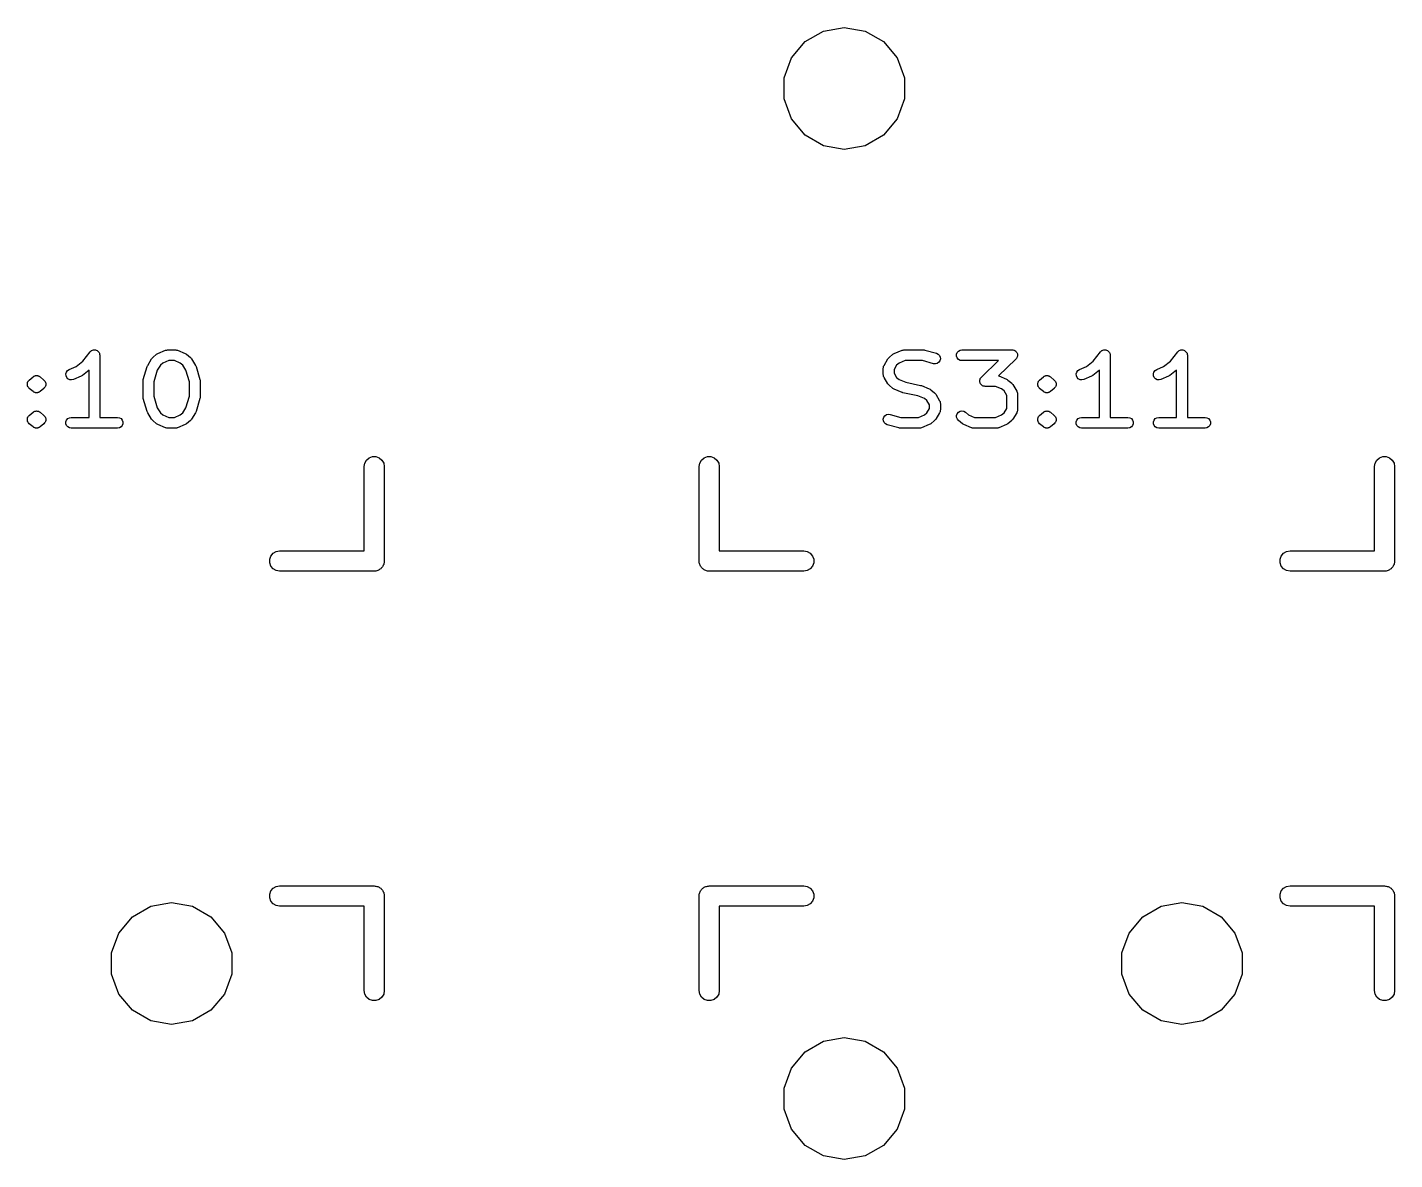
# Model space of a CAD drawing. Extents: x 15 to 276, y -105 to -15.
# Drawn here: x 211.83 to 237.54, y -58.61 to -37.31 of the extents above; entities that cross this region are included whole.
import ezdxf

# ---------------------------------------------------------------- set-up
doc = ezdxf.new("R2010")
doc.units = 0
doc.header["$MEASUREMENT"] = 0
doc.layers.add('BLACK', color=7, linetype='CONTINUOUS')

msp = doc.modelspace()

# ---------------------------------------------------------------- linework, layer by layer
at = {"layer": 'Black'}
for p, q in [((226.452, -37.5811), (226.798, -37.3818)), ((226.798, -37.3818), (227.19, -37.3126)), ((227.19, -37.3126), (227.582, -37.3818)), ((227.582, -37.3818), (227.928, -37.5811)), ((226.196, -37.8863), (226.452, -37.5811)), ((227.928, -37.5811), (228.184, -37.8863)), ((226.06, -38.2608), (226.196, -37.8863)), ((228.184, -37.8863), (228.32, -38.2608)), ((226.06, -38.6592), (226.06, -38.2608)), ((228.32, -38.2608), (228.32, -38.6592)), ((226.196, -39.0337), (226.06, -38.6592)), ((228.32, -38.6592), (228.184, -39.0337)), ((226.452, -39.3389), (226.196, -39.0337)), ((228.184, -39.0337), (227.928, -39.3389)), ((226.798, -39.5382), (226.452, -39.3389)), ((227.928, -39.3389), (227.582, -39.5382)), ((227.19, -39.6074), (226.798, -39.5382)), ((227.582, -39.5382), (227.19, -39.6074)), ((212.871, -43.5895), (213.009, -43.4161)), ((213.009, -43.4161), (213.01, -43.4153)), ((213.01, -43.4153), (213.011, -43.4142)), ((213.011, -43.4142), (213.023, -43.4036)), ((213.023, -43.4036), (213.036, -43.3927)), ((213.036, -43.3927), (213.037, -43.3923)), ((213.037, -43.3923), (213.038, -43.3915)), ((213.038, -43.3915), (213.053, -43.3859)), ((213.053, -43.3859), (213.069, -43.3799)), ((213.069, -43.3799), (213.07, -43.3799)), ((213.07, -43.3799), (213.071, -43.3795)), ((213.071, -43.3795), (213.087, -43.3795)), ((213.087, -43.3795), (213.104, -43.3791)), ((213.104, -43.3791), (213.105, -43.3795)), ((213.105, -43.3795), (213.106, -43.3795)), ((213.106, -43.3795), (213.122, -43.3851)), ((213.122, -43.3851), (213.137, -43.3904)), ((213.137, -43.3904), (213.138, -43.3911)), ((213.138, -43.3911), (213.139, -43.3915)), ((213.139, -43.3915), (213.152, -43.4021)), ((213.152, -43.4021), (213.165, -43.4124)), ((213.165, -43.4124), (213.165, -43.4134)), ((213.165, -43.4134), (213.166, -43.4142)), ((213.166, -43.4142), (213.175, -43.4285)), ((213.175, -43.4285), (213.183, -43.4426)), ((213.183, -43.4426), (213.183, -43.4437)), ((213.183, -43.4437), (213.184, -43.4448)), ((213.184, -43.4448), (213.187, -43.461)), ((214.257, -43.4619), (214.27, -43.4544)), ((214.27, -43.4544), (214.283, -43.4462)), ((214.283, -43.4462), (214.428, -43.3857)), ((214.428, -43.3857), (214.431, -43.3852)), ((214.431, -43.3852), (214.433, -43.3841)), ((214.433, -43.3841), (214.448, -43.3814)), ((214.448, -43.3814), (214.463, -43.378)), ((214.463, -43.378), (214.465, -43.3783)), ((214.465, -43.3783), (214.467, -43.3779)), ((214.467, -43.3779), (214.613, -43.3779)), ((214.613, -43.3779), (214.615, -43.3783)), ((214.615, -43.3783), (214.617, -43.378)), ((214.617, -43.378), (214.632, -43.3814)), ((214.632, -43.3814), (214.647, -43.3841)), ((214.647, -43.3841), (214.649, -43.3852)), ((214.649, -43.3852), (214.652, -43.3857)), ((214.652, -43.3857), (214.797, -43.4462)), ((214.797, -43.4462), (214.81, -43.4544)), ((214.81, -43.4544), (214.823, -43.4619)), ((228.105, -43.4619), (228.118, -43.4544)), ((228.118, -43.4544), (228.131, -43.4462)), ((228.131, -43.4462), (228.276, -43.3857)), ((228.276, -43.3857), (228.278, -43.3852)), ((228.278, -43.3852), (228.28, -43.3841)), ((228.28, -43.3841), (228.295, -43.3814)), ((228.295, -43.3814), (228.31, -43.378)), ((228.31, -43.378), (228.313, -43.3783)), ((228.313, -43.3783), (228.315, -43.3779)), ((228.315, -43.3779), (228.678, -43.3779)), ((228.678, -43.3779), (228.691, -43.3803)), ((228.691, -43.3803), (228.705, -43.3816)), ((228.705, -43.3816), (228.923, -43.4421)), ((228.923, -43.4421), (228.954, -43.4573)), ((229.303, -43.4619), (229.315, -43.4287)), ((229.315, -43.4287), (229.338, -43.4017)), ((229.338, -43.4017), (229.369, -43.3841)), ((229.369, -43.3841), (229.403, -43.3779)), ((229.403, -43.3779), (230.347, -43.3779)), ((230.347, -43.3779), (230.361, -43.3804)), ((230.361, -43.3804), (230.376, -43.3821)), ((230.376, -43.3821), (230.378, -43.3835)), ((230.378, -43.3835), (230.382, -43.3841)), ((230.382, -43.3841), (230.394, -43.3913)), ((230.394, -43.3913), (230.407, -43.3977)), ((230.407, -43.3977), (230.409, -43.4001)), ((230.409, -43.4001), (230.412, -43.4017)), ((230.412, -43.4017), (230.421, -43.4128)), ((230.421, -43.4128), (230.431, -43.4233)), ((230.431, -43.4233), (230.433, -43.4263)), ((230.433, -43.4263), (230.435, -43.4287)), ((230.435, -43.4287), (230.44, -43.4423)), ((230.44, -43.4423), (230.446, -43.4556)), ((231.871, -43.5895), (232.009, -43.4161)), ((232.009, -43.4161), (232.01, -43.4153)), ((232.01, -43.4153), (232.011, -43.4142)), ((232.011, -43.4142), (232.023, -43.4036)), ((232.023, -43.4036), (232.036, -43.3927)), ((232.036, -43.3927), (232.037, -43.3923)), ((232.037, -43.3923), (232.038, -43.3915)), ((232.038, -43.3915), (232.053, -43.3859)), ((232.053, -43.3859), (232.069, -43.3799)), ((232.069, -43.3799), (232.07, -43.3799)), ((232.07, -43.3799), (232.071, -43.3795)), ((232.071, -43.3795), (232.087, -43.3795)), ((232.087, -43.3795), (232.104, -43.3791)), ((232.104, -43.3791), (232.105, -43.3795)), ((232.105, -43.3795), (232.106, -43.3795)), ((232.106, -43.3795), (232.122, -43.3851)), ((232.122, -43.3851), (232.137, -43.3904)), ((232.137, -43.3904), (232.138, -43.3911)), ((232.138, -43.3911), (232.139, -43.3915)), ((232.139, -43.3915), (232.152, -43.4021)), ((232.152, -43.4021), (232.165, -43.4124)), ((232.165, -43.4124), (232.165, -43.4134)), ((232.165, -43.4134), (232.166, -43.4142)), ((232.166, -43.4142), (232.175, -43.4285)), ((232.175, -43.4285), (232.183, -43.4426)), ((232.183, -43.4426), (232.183, -43.4437)), ((232.183, -43.4437), (232.184, -43.4448)), ((232.184, -43.4448), (232.187, -43.461)), ((233.322, -43.5895), (233.461, -43.4161)), ((233.461, -43.4161), (233.462, -43.4153)), ((233.462, -43.4142), (233.475, -43.4036)), ((233.462, -43.4153), (233.462, -43.4142)), ((233.475, -43.4036), (233.487, -43.3927)), ((233.487, -43.3927), (233.488, -43.3923)), ((233.488, -43.3923), (233.489, -43.3915)), ((233.489, -43.3915), (233.505, -43.3859)), ((233.505, -43.3859), (233.52, -43.3799)), ((233.52, -43.3799), (233.521, -43.3799)), ((233.521, -43.3799), (233.522, -43.3795)), ((233.522, -43.3795), (233.539, -43.3795)), ((233.539, -43.3795), (233.555, -43.3791)), ((233.555, -43.3791), (233.556, -43.3795)), ((233.556, -43.3795), (233.558, -43.3795)), ((233.558, -43.3795), (233.573, -43.3851)), ((233.573, -43.3851), (233.589, -43.3904)), ((233.589, -43.3904), (233.59, -43.3911)), ((233.59, -43.3911), (233.591, -43.3915)), ((233.591, -43.3915), (233.603, -43.4021)), ((233.603, -43.4021), (233.616, -43.4124)), ((233.616, -43.4124), (233.617, -43.4134)), ((233.617, -43.4134), (233.618, -43.4142)), ((233.618, -43.4142), (233.626, -43.4285)), ((233.626, -43.4285), (233.635, -43.4426)), ((233.635, -43.4426), (233.635, -43.4437)), ((233.635, -43.4437), (233.635, -43.4448)), ((233.635, -43.4448), (233.638, -43.461)), ((212.614, -43.7486), (212.745, -43.694)), ((212.745, -43.694), (212.871, -43.5895)), ((213.187, -43.461), (213.19, -43.4771)), ((213.19, -43.4771), (213.19, -43.4783)), ((213.19, -43.4783), (213.19, -43.4795)), ((213.19, -43.4795), (213.19, -44.6479)), ((214.007, -43.9341), (214.08, -43.6922)), ((214.08, -43.6922), (214.086, -43.681)), ((214.086, -43.681), (214.09, -43.6692)), ((214.09, -43.6692), (214.163, -43.5482)), ((214.163, -43.5482), (214.174, -43.5354)), ((214.174, -43.5354), (214.185, -43.5224)), ((214.185, -43.5224), (214.257, -43.4619)), ((214.328, -43.6675), (214.271, -43.7628)), ((214.376, -43.6279), (214.328, -43.6675)), ((214.488, -43.5811), (214.376, -43.6279)), ((214.592, -43.5811), (214.488, -43.5811)), ((214.704, -43.6279), (214.592, -43.5811)), ((214.752, -43.6675), (214.704, -43.6279)), ((214.809, -43.7628), (214.752, -43.6675)), ((214.823, -43.4619), (214.895, -43.5224)), ((214.895, -43.5224), (214.906, -43.5354)), ((214.906, -43.5354), (214.917, -43.5482)), ((214.917, -43.5482), (214.99, -43.6692)), ((214.99, -43.6692), (214.994, -43.681)), ((214.994, -43.681), (215, -43.6922)), ((215, -43.6922), (215.073, -43.9341)), ((227.923, -43.7214), (227.925, -43.7118)), ((227.925, -43.7021), (227.928, -43.6946)), ((227.925, -43.7118), (227.925, -43.7021)), ((227.928, -43.6946), (227.929, -43.6867)), ((227.929, -43.6867), (227.934, -43.6782)), ((227.934, -43.6782), (227.937, -43.6692)), ((227.937, -43.6692), (228.01, -43.5482)), ((228.01, -43.5482), (228.021, -43.5354)), ((228.021, -43.5354), (228.032, -43.5224)), ((228.032, -43.5224), (228.105, -43.4619)), ((228.175, -43.6675), (228.126, -43.7496)), ((228.223, -43.6279), (228.175, -43.6675)), ((228.335, -43.5811), (228.223, -43.6279)), ((228.664, -43.5811), (228.335, -43.5811)), ((228.868, -43.6379), (228.664, -43.5811)), ((228.903, -43.6413), (228.868, -43.6379)), ((228.938, -43.6325), (228.903, -43.6413)), ((228.967, -43.6125), (228.938, -43.6325)), ((228.954, -43.4573), (228.979, -43.4825)), ((228.987, -43.5838), (228.967, -43.6125)), ((228.979, -43.4825), (228.994, -43.5146)), ((228.997, -43.5498), (228.987, -43.5838)), ((228.994, -43.5146), (228.997, -43.5498)), ((229.303, -43.4972), (229.303, -43.4619)), ((229.315, -43.5303), (229.303, -43.4972)), ((229.338, -43.5574), (229.315, -43.5303)), ((229.369, -43.575), (229.338, -43.5574)), ((229.403, -43.5811), (229.369, -43.575)), ((230.093, -43.5811), (229.403, -43.5811)), ((229.769, -43.8898), (230.093, -43.5811)), ((230.417, -43.5531), (230.087, -43.8671)), ((230.426, -43.5414), (230.417, -43.5531)), ((230.435, -43.5303), (230.426, -43.5414)), ((230.436, -43.5273), (230.435, -43.5303)), ((230.438, -43.5247), (230.436, -43.5273)), ((230.442, -43.5108), (230.438, -43.5247)), ((230.447, -43.4972), (230.442, -43.5108)), ((230.446, -43.4556), (230.446, -43.4588)), ((230.446, -43.4588), (230.447, -43.4619)), ((230.447, -43.4619), (230.447, -43.4764)), ((230.447, -43.4764), (230.448, -43.4908)), ((230.448, -43.4908), (230.447, -43.4939)), ((230.447, -43.4939), (230.447, -43.4972)), ((231.614, -43.7486), (231.745, -43.694)), ((231.745, -43.694), (231.871, -43.5895)), ((232.187, -43.461), (232.19, -43.4771)), ((232.19, -43.4771), (232.19, -43.4783)), ((232.19, -43.4783), (232.19, -43.4795)), ((232.19, -43.4795), (232.19, -44.6479)), ((233.065, -43.7486), (233.196, -43.694)), ((233.196, -43.694), (233.322, -43.5895)), ((233.638, -43.461), (233.642, -43.4771)), ((233.642, -43.4771), (233.641, -43.4783)), ((233.641, -43.4783), (233.642, -43.4795)), ((233.642, -43.4795), (233.642, -44.6479)), ((211.84, -43.9727), (211.851, -43.9594)), ((211.851, -43.9594), (211.862, -43.9462)), ((211.862, -43.9458), (211.935, -43.8853)), ((211.862, -43.946), (211.862, -43.9458)), ((211.862, -43.9462), (211.862, -43.946)), ((211.935, -43.8853), (211.943, -43.8809)), ((211.943, -43.8809), (211.949, -43.8753)), ((211.949, -43.8753), (211.957, -43.8724)), ((211.957, -43.8724), (211.965, -43.868)), ((211.965, -43.8679), (211.966, -43.8677)), ((211.965, -43.868), (211.965, -43.8679)), ((211.966, -43.8677), (211.974, -43.8663)), ((211.974, -43.8663), (211.982, -43.8633)), ((211.982, -43.8633), (211.991, -43.8633)), ((211.991, -43.8633), (212, -43.8617)), ((212, -43.8617), (212, -43.8618)), ((212, -43.8618), (212, -43.8617)), ((212, -43.8617), (212.009, -43.8633)), ((212.009, -43.8633), (212.018, -43.8633)), ((212.018, -43.8633), (212.026, -43.8663)), ((212.026, -43.8663), (212.034, -43.8677)), ((212.034, -43.8677), (212.035, -43.8679)), ((212.035, -43.8679), (212.035, -43.868)), ((212.035, -43.868), (212.043, -43.8724)), ((212.043, -43.8724), (212.051, -43.8753)), ((212.051, -43.8753), (212.057, -43.8809)), ((212.057, -43.8809), (212.065, -43.8853)), ((212.065, -43.8853), (212.138, -43.9458)), ((212.138, -43.9458), (212.138, -43.946)), ((212.138, -43.946), (212.138, -43.9462)), ((212.138, -43.9462), (212.149, -43.9594)), ((212.149, -43.9594), (212.16, -43.9727)), ((212.552, -43.8293), (212.563, -43.7957)), ((212.554, -43.8646), (212.552, -43.8293)), ((212.568, -43.8971), (212.554, -43.8646)), ((212.563, -43.7957), (212.584, -43.7676)), ((212.591, -43.9231), (212.568, -43.8971)), ((212.584, -43.7676), (212.614, -43.7486)), ((212.623, -43.9393), (212.591, -43.9231)), ((212.658, -43.9439), (212.623, -43.9393)), ((212.692, -43.9362), (212.658, -43.9439)), ((212.837, -43.8757), (212.692, -43.9362)), ((212.85, -43.8675), (212.837, -43.8757)), ((212.863, -43.86), (212.85, -43.8675)), ((212.987, -43.7569), (212.863, -43.86)), ((212.987, -44.6479), (212.987, -43.7569)), ((214.003, -43.9633), (214.006, -43.9488)), ((214.003, -44.2657), (214.003, -43.9633)), ((214.006, -43.9488), (214.007, -43.9341)), ((214.271, -43.7628), (214.206, -43.9782)), ((214.874, -43.9782), (214.809, -43.7628)), ((215.073, -43.9341), (215.074, -43.9488)), ((215.074, -43.9488), (215.077, -43.9633)), ((215.077, -43.9633), (215.077, -44.2657)), ((227.923, -43.8424), (227.923, -43.7214)), ((227.925, -43.852), (227.923, -43.8424)), ((227.925, -43.8617), (227.925, -43.852)), ((227.928, -43.8692), (227.925, -43.8617)), ((227.929, -43.8771), (227.928, -43.8692)), ((227.934, -43.8856), (227.929, -43.8771)), ((227.937, -43.8947), (227.934, -43.8856)), ((228.01, -44.0156), (227.937, -43.8947)), ((228.126, -43.7496), (228.126, -43.8142)), ((228.126, -43.8142), (228.175, -43.8963)), ((228.175, -43.8963), (228.223, -43.9359)), ((228.223, -43.9359), (228.345, -43.9868)), ((229.738, -43.952), (229.739, -43.9489)), ((229.739, -43.9665), (229.738, -43.952)), ((229.739, -43.9457), (229.744, -43.9321)), ((229.739, -43.9489), (229.739, -43.9457)), ((229.739, -43.981), (229.739, -43.9665)), ((229.744, -43.9321), (229.748, -43.9182)), ((229.748, -43.9182), (229.75, -43.9156)), ((229.75, -43.9156), (229.751, -43.9125)), ((229.751, -43.9125), (229.76, -43.9014)), ((229.76, -43.9014), (229.769, -43.8898)), ((230.087, -43.8671), (230.091, -43.8679)), ((230.091, -43.8679), (230.093, -43.869)), ((230.093, -43.869), (230.096, -43.8695)), ((230.096, -43.8695), (230.241, -43.93)), ((230.241, -43.93), (230.254, -43.9382)), ((230.254, -43.9382), (230.267, -43.9458)), ((230.267, -43.9458), (230.339, -44.0062)), ((230.84, -43.9727), (230.851, -43.9594)), ((230.851, -43.9594), (230.862, -43.9462)), ((230.862, -43.9458), (230.935, -43.8853)), ((230.862, -43.946), (230.862, -43.9458)), ((230.862, -43.9462), (230.862, -43.946)), ((230.935, -43.8853), (230.943, -43.8809)), ((230.943, -43.8809), (230.949, -43.8753)), ((230.949, -43.8753), (230.957, -43.8724)), ((230.957, -43.8724), (230.965, -43.868)), ((230.965, -43.8679), (230.966, -43.8677)), ((230.965, -43.868), (230.965, -43.8679)), ((230.966, -43.8677), (230.974, -43.8663)), ((230.974, -43.8663), (230.982, -43.8633)), ((230.982, -43.8633), (230.991, -43.8633)), ((230.991, -43.8633), (231, -43.8617)), ((231, -43.8617), (231, -43.8618)), ((231, -43.8618), (231, -43.8617)), ((231, -43.8617), (231.009, -43.8633)), ((231.009, -43.8633), (231.018, -43.8633)), ((231.018, -43.8633), (231.026, -43.8663)), ((231.026, -43.8663), (231.034, -43.8677)), ((231.034, -43.8677), (231.035, -43.8679)), ((231.035, -43.8679), (231.035, -43.868)), ((231.035, -43.868), (231.043, -43.8724)), ((231.043, -43.8724), (231.051, -43.8753)), ((231.051, -43.8753), (231.057, -43.8809)), ((231.057, -43.8809), (231.065, -43.8853)), ((231.065, -43.8853), (231.138, -43.9458)), ((231.138, -43.9458), (231.138, -43.946)), ((231.138, -43.946), (231.138, -43.9462)), ((231.138, -43.9462), (231.149, -43.9594)), ((231.149, -43.9594), (231.16, -43.9727)), ((231.552, -43.8293), (231.563, -43.7957)), ((231.554, -43.8646), (231.552, -43.8293)), ((231.568, -43.8971), (231.554, -43.8646)), ((231.563, -43.7957), (231.584, -43.7676)), ((231.591, -43.9231), (231.568, -43.8971)), ((231.584, -43.7676), (231.614, -43.7486)), ((231.623, -43.9393), (231.591, -43.9231)), ((231.658, -43.9439), (231.623, -43.9393)), ((231.692, -43.9362), (231.658, -43.9439)), ((231.837, -43.8757), (231.692, -43.9362)), ((231.85, -43.8675), (231.837, -43.8757)), ((231.863, -43.86), (231.85, -43.8675)), ((231.987, -43.7569), (231.863, -43.86)), ((231.987, -44.6479), (231.987, -43.7569)), ((233.004, -43.8293), (233.014, -43.7957)), ((233.005, -43.8646), (233.004, -43.8293)), ((233.019, -43.8971), (233.005, -43.8646)), ((233.014, -43.7957), (233.036, -43.7676)), ((233.043, -43.9231), (233.019, -43.8971)), ((233.036, -43.7676), (233.065, -43.7486)), ((233.074, -43.9393), (233.043, -43.9231)), ((233.109, -43.9439), (233.074, -43.9393)), ((233.144, -43.9362), (233.109, -43.9439)), ((233.289, -43.8757), (233.144, -43.9362)), ((233.302, -43.8675), (233.289, -43.8757)), ((233.315, -43.86), (233.302, -43.8675)), ((233.438, -43.7569), (233.315, -43.86)), ((233.438, -44.6479), (233.438, -43.7569)), ((211.827, -44.0058), (211.833, -43.9896)), ((211.827, -44.0062), (211.827, -44.0058)), ((211.827, -44.0065), (211.827, -44.0062)), ((211.827, -44.0238), (211.827, -44.0065)), ((211.827, -44.0411), (211.827, -44.0238)), ((211.827, -44.0414), (211.827, -44.0411)), ((211.827, -44.0418), (211.827, -44.0414)), ((211.833, -44.0581), (211.827, -44.0418)), ((211.833, -43.9896), (211.839, -43.9733)), ((211.839, -44.0743), (211.833, -44.0581)), ((211.839, -43.973), (211.84, -43.9727)), ((211.839, -43.9733), (211.839, -43.973)), ((211.839, -44.0746), (211.839, -44.0743)), ((211.84, -44.0749), (211.839, -44.0746)), ((211.851, -44.0882), (211.84, -44.0749)), ((211.862, -44.1014), (211.851, -44.0882)), ((211.862, -44.1016), (211.862, -44.1014)), ((211.862, -44.1019), (211.862, -44.1016)), ((211.935, -44.1623), (211.862, -44.1019)), ((211.943, -44.1667), (211.935, -44.1623)), ((211.949, -44.1723), (211.943, -44.1667)), ((211.957, -44.1753), (211.949, -44.1723)), ((211.965, -44.1796), (211.957, -44.1753)), ((211.965, -44.1797), (211.965, -44.1796)), ((211.966, -44.1799), (211.965, -44.1797)), ((211.974, -44.1814), (211.966, -44.1799)), ((211.982, -44.1843), (211.974, -44.1814)), ((211.991, -44.1843), (211.982, -44.1843)), ((212, -44.1859), (211.991, -44.1843)), ((212.009, -44.1843), (212, -44.1859)), ((212, -44.1859), (212, -44.1858)), ((212, -44.1858), (212, -44.1859)), ((212.018, -44.1843), (212.009, -44.1843)), ((212.026, -44.1814), (212.018, -44.1843)), ((212.034, -44.1799), (212.026, -44.1814)), ((212.035, -44.1797), (212.034, -44.1799)), ((212.043, -44.1753), (212.035, -44.1796)), ((212.035, -44.1796), (212.035, -44.1797)), ((212.051, -44.1723), (212.043, -44.1753)), ((212.057, -44.1667), (212.051, -44.1723)), ((212.065, -44.1623), (212.057, -44.1667)), ((212.138, -44.1019), (212.065, -44.1623)), ((212.149, -44.0882), (212.138, -44.1014)), ((212.138, -44.1014), (212.138, -44.1016)), ((212.138, -44.1016), (212.138, -44.1019)), ((212.16, -44.0749), (212.149, -44.0882)), ((212.16, -43.9727), (212.161, -43.973)), ((212.161, -44.0746), (212.16, -44.0749)), ((212.161, -43.973), (212.161, -43.9733)), ((212.161, -43.9733), (212.167, -43.9895)), ((212.167, -44.058), (212.161, -44.0743)), ((212.161, -44.0743), (212.161, -44.0746)), ((212.167, -43.9895), (212.173, -44.0058)), ((212.173, -44.0418), (212.167, -44.058)), ((212.173, -44.0058), (212.173, -44.0062)), ((212.173, -44.0062), (212.173, -44.0065)), ((212.173, -44.0065), (212.173, -44.0238)), ((212.173, -44.0238), (212.173, -44.0411)), ((212.173, -44.0411), (212.173, -44.0414)), ((212.173, -44.0414), (212.173, -44.0418)), ((214.206, -43.9782), (214.206, -44.2508)), ((214.874, -44.2508), (214.874, -43.9782)), ((228.021, -44.0284), (228.01, -44.0156)), ((228.032, -44.0414), (228.021, -44.0284)), ((228.105, -44.1019), (228.032, -44.0414)), ((228.118, -44.1094), (228.105, -44.1019)), ((228.131, -44.1176), (228.118, -44.1094)), ((228.276, -44.1781), (228.131, -44.1176)), ((228.285, -44.1802), (228.276, -44.1781)), ((228.294, -44.1837), (228.285, -44.1802)), ((228.575, -44.2423), (228.294, -44.1837)), ((228.345, -43.9868), (228.626, -44.0453)), ((228.626, -44.0453), (228.635, -44.0489)), ((228.635, -44.0489), (228.644, -44.051)), ((228.644, -44.051), (228.789, -44.1115)), ((228.789, -44.1115), (228.802, -44.1196)), ((228.802, -44.1196), (228.815, -44.1272)), ((228.815, -44.1272), (228.888, -44.1877)), ((228.888, -44.1877), (228.899, -44.2006)), ((228.899, -44.2006), (228.91, -44.2134)), ((228.91, -44.2134), (228.983, -44.3344)), ((229.74, -43.984), (229.739, -43.981)), ((229.74, -43.9872), (229.74, -43.984)), ((229.746, -44.0005), (229.74, -43.9872)), ((229.751, -44.0141), (229.746, -44.0005)), ((229.753, -44.0166), (229.751, -44.0141)), ((229.754, -44.0196), (229.753, -44.0166)), ((229.764, -44.0301), (229.754, -44.0196)), ((229.774, -44.0412), (229.764, -44.0301)), ((229.776, -44.0428), (229.774, -44.0412)), ((229.779, -44.0451), (229.776, -44.0428)), ((229.792, -44.0516), (229.779, -44.0451)), ((229.804, -44.0588), (229.792, -44.0516)), ((229.807, -44.0594), (229.804, -44.0588)), ((229.81, -44.0608), (229.807, -44.0594)), ((229.825, -44.0624), (229.81, -44.0608)), ((229.839, -44.0649), (229.825, -44.0624)), ((230.036, -44.0649), (229.839, -44.0649)), ((230.148, -44.1117), (230.036, -44.0649)), ((230.196, -44.1513), (230.148, -44.1117)), ((230.245, -44.2334), (230.196, -44.1513)), ((230.339, -44.0062), (230.35, -44.0192)), ((230.35, -44.0192), (230.361, -44.032)), ((230.361, -44.032), (230.434, -44.153)), ((230.434, -44.153), (230.437, -44.1621)), ((230.437, -44.1621), (230.442, -44.1705)), ((230.442, -44.1705), (230.444, -44.1784)), ((230.444, -44.1784), (230.447, -44.1859)), ((230.447, -44.1859), (230.447, -44.1956)), ((230.447, -44.1956), (230.448, -44.2052)), ((230.448, -44.2052), (230.448, -44.5076)), ((230.827, -44.0058), (230.833, -43.9896)), ((230.827, -44.0062), (230.827, -44.0058)), ((230.827, -44.0065), (230.827, -44.0062)), ((230.827, -44.0238), (230.827, -44.0065)), ((230.827, -44.0411), (230.827, -44.0238)), ((230.827, -44.0414), (230.827, -44.0411)), ((230.827, -44.0418), (230.827, -44.0414)), ((230.833, -44.0581), (230.827, -44.0418)), ((230.833, -43.9896), (230.839, -43.9733)), ((230.839, -44.0743), (230.833, -44.0581)), ((230.839, -43.973), (230.84, -43.9727)), ((230.839, -43.9733), (230.839, -43.973)), ((230.839, -44.0746), (230.839, -44.0743)), ((230.84, -44.0749), (230.839, -44.0746)), ((230.851, -44.0882), (230.84, -44.0749)), ((230.862, -44.1014), (230.851, -44.0882)), ((230.862, -44.1016), (230.862, -44.1014)), ((230.862, -44.1019), (230.862, -44.1016)), ((230.935, -44.1623), (230.862, -44.1019)), ((230.943, -44.1667), (230.935, -44.1623)), ((230.949, -44.1723), (230.943, -44.1667)), ((230.957, -44.1753), (230.949, -44.1723)), ((230.965, -44.1796), (230.957, -44.1753)), ((230.965, -44.1797), (230.965, -44.1796)), ((230.966, -44.1799), (230.965, -44.1797)), ((230.974, -44.1814), (230.966, -44.1799)), ((230.982, -44.1843), (230.974, -44.1814)), ((230.991, -44.1843), (230.982, -44.1843)), ((231, -44.1859), (230.991, -44.1843)), ((231.009, -44.1843), (231, -44.1859)), ((231, -44.1859), (231, -44.1858)), ((231, -44.1858), (231, -44.1859)), ((231.018, -44.1843), (231.009, -44.1843)), ((231.026, -44.1814), (231.018, -44.1843)), ((231.034, -44.1799), (231.026, -44.1814)), ((231.035, -44.1797), (231.034, -44.1799)), ((231.043, -44.1753), (231.035, -44.1796)), ((231.035, -44.1796), (231.035, -44.1797)), ((231.051, -44.1723), (231.043, -44.1753)), ((231.057, -44.1667), (231.051, -44.1723)), ((231.065, -44.1623), (231.057, -44.1667)), ((231.138, -44.1019), (231.065, -44.1623)), ((231.149, -44.0882), (231.138, -44.1014)), ((231.138, -44.1014), (231.138, -44.1016)), ((231.138, -44.1016), (231.138, -44.1019)), ((231.16, -44.0749), (231.149, -44.0882)), ((231.16, -43.9727), (231.161, -43.973)), ((231.161, -44.0746), (231.16, -44.0749)), ((231.161, -43.973), (231.161, -43.9733)), ((231.161, -43.9733), (231.167, -43.9895)), ((231.167, -44.058), (231.161, -44.0743)), ((231.161, -44.0743), (231.161, -44.0746)), ((231.167, -43.9895), (231.173, -44.0058)), ((231.173, -44.0418), (231.167, -44.058)), ((231.173, -44.0058), (231.173, -44.0062)), ((231.173, -44.0062), (231.173, -44.0065)), ((231.173, -44.0065), (231.173, -44.0238)), ((231.173, -44.0238), (231.173, -44.0411)), ((231.173, -44.0411), (231.173, -44.0414)), ((231.173, -44.0414), (231.173, -44.0418)), ((214.006, -44.2802), (214.003, -44.2657)), ((214.007, -44.2949), (214.006, -44.2802)), ((214.08, -44.5368), (214.007, -44.2949)), ((214.206, -44.2508), (214.271, -44.4662)), ((214.271, -44.4662), (214.328, -44.5615)), ((214.752, -44.5615), (214.809, -44.4662)), ((214.809, -44.4662), (214.874, -44.2508)), ((215.073, -44.2949), (215, -44.5368)), ((215.074, -44.2802), (215.073, -44.2949)), ((215.077, -44.2657), (215.074, -44.2802)), ((228.697, -44.2931), (228.575, -44.2423)), ((228.745, -44.3327), (228.697, -44.2931)), ((228.794, -44.4148), (228.745, -44.3327)), ((228.745, -44.5615), (228.794, -44.4795)), ((228.794, -44.4795), (228.794, -44.4148)), ((228.983, -44.3344), (228.986, -44.3435)), ((228.986, -44.3435), (228.991, -44.3519)), ((228.991, -44.3519), (228.992, -44.3598)), ((228.992, -44.3598), (228.995, -44.3673)), ((228.995, -44.3673), (228.995, -44.3771)), ((228.995, -44.3771), (228.997, -44.3867)), ((228.997, -44.3867), (228.997, -44.5076)), ((230.196, -44.5615), (230.245, -44.4795)), ((230.245, -44.4795), (230.245, -44.2334)), ((211.827, -44.6711), (211.833, -44.6548)), ((211.827, -44.6714), (211.827, -44.6711)), ((211.827, -44.6717), (211.827, -44.6714)), ((211.827, -44.6891), (211.827, -44.6717)), ((211.827, -44.7064), (211.827, -44.6891)), ((211.827, -44.7067), (211.827, -44.7064)), ((211.827, -44.707), (211.827, -44.7067)), ((211.833, -44.7234), (211.827, -44.707)), ((211.833, -44.6548), (211.839, -44.6385)), ((211.839, -44.7395), (211.833, -44.7234)), ((211.839, -44.6383), (211.84, -44.6379)), ((211.839, -44.6385), (211.839, -44.6383)), ((211.839, -44.7398), (211.839, -44.7395)), ((211.84, -44.7401), (211.839, -44.7398)), ((211.84, -44.6379), (211.851, -44.6247)), ((211.851, -44.7534), (211.84, -44.7401)), ((211.851, -44.6247), (211.862, -44.6114)), ((211.862, -44.611), (211.935, -44.5505)), ((211.862, -44.6113), (211.862, -44.611)), ((211.862, -44.6114), (211.862, -44.6113)), ((211.935, -44.5505), (211.943, -44.5462)), ((211.943, -44.5462), (211.949, -44.5406)), ((211.949, -44.5406), (211.957, -44.5376)), ((211.957, -44.5376), (211.965, -44.5332)), ((211.965, -44.5332), (211.966, -44.533)), ((211.965, -44.5332), (211.965, -44.5332)), ((211.966, -44.533), (211.974, -44.5315)), ((211.974, -44.5315), (211.982, -44.5285)), ((211.982, -44.5285), (211.991, -44.5285)), ((211.991, -44.5285), (212, -44.527)), ((212, -44.527), (212, -44.527)), ((212, -44.527), (212, -44.527)), ((212, -44.527), (212.009, -44.5285)), ((212.009, -44.5285), (212.018, -44.5285)), ((212.018, -44.5285), (212.026, -44.5315)), ((212.026, -44.5315), (212.034, -44.533)), ((212.034, -44.533), (212.035, -44.5332)), ((212.035, -44.5332), (212.035, -44.5332)), ((212.035, -44.5332), (212.043, -44.5376)), ((212.043, -44.5376), (212.051, -44.5406)), ((212.051, -44.5406), (212.057, -44.5462)), ((212.057, -44.5462), (212.065, -44.5505)), ((212.065, -44.5505), (212.138, -44.611)), ((212.138, -44.611), (212.138, -44.6113)), ((212.138, -44.6113), (212.138, -44.6114)), ((212.138, -44.6114), (212.149, -44.6247)), ((212.149, -44.6247), (212.16, -44.6379)), ((212.16, -44.7401), (212.149, -44.7534)), ((212.16, -44.6379), (212.161, -44.6383)), ((212.161, -44.7398), (212.16, -44.7401)), ((212.161, -44.6383), (212.161, -44.6385)), ((212.161, -44.6385), (212.167, -44.6548)), ((212.167, -44.7233), (212.161, -44.7395)), ((212.161, -44.7395), (212.161, -44.7398)), ((212.167, -44.6548), (212.173, -44.6711)), ((212.173, -44.707), (212.167, -44.7233)), ((212.173, -44.6711), (212.173, -44.6714)), ((212.173, -44.6714), (212.173, -44.6717)), ((212.173, -44.6717), (212.173, -44.689)), ((212.173, -44.689), (212.173, -44.7064)), ((212.173, -44.7064), (212.173, -44.7067)), ((212.173, -44.7067), (212.173, -44.707)), ((212.553, -44.7319), (212.565, -44.6987)), ((212.553, -44.7672), (212.553, -44.7319)), ((212.565, -44.6987), (212.588, -44.6717)), ((212.588, -44.6717), (212.618, -44.6541)), ((212.618, -44.6541), (212.653, -44.6479)), ((212.653, -44.6479), (212.987, -44.6479)), ((213.19, -44.6479), (213.524, -44.6479)), ((213.524, -44.6479), (213.559, -44.6541)), ((213.559, -44.6541), (213.589, -44.6717)), ((213.589, -44.6717), (213.612, -44.6987)), ((213.612, -44.6987), (213.624, -44.7319)), ((213.624, -44.7319), (213.624, -44.7672)), ((214.086, -44.5481), (214.08, -44.5368)), ((214.09, -44.5599), (214.086, -44.5481)), ((214.163, -44.6808), (214.09, -44.5599)), ((214.174, -44.6936), (214.163, -44.6808)), ((214.185, -44.7066), (214.174, -44.6936)), ((214.257, -44.7671), (214.185, -44.7066)), ((214.328, -44.5615), (214.376, -44.6012)), ((214.376, -44.6012), (214.488, -44.6479)), ((214.488, -44.6479), (214.592, -44.6479)), ((214.592, -44.6479), (214.704, -44.6012)), ((214.704, -44.6012), (214.752, -44.5615)), ((214.895, -44.7066), (214.823, -44.7671)), ((214.906, -44.6936), (214.895, -44.7066)), ((214.917, -44.6808), (214.906, -44.6936)), ((214.99, -44.5599), (214.917, -44.6808)), ((214.994, -44.5481), (214.99, -44.5599)), ((215, -44.5368), (214.994, -44.5481)), ((227.923, -44.6793), (227.933, -44.6453)), ((227.926, -44.7144), (227.923, -44.6793)), ((227.941, -44.7466), (227.926, -44.7144)), ((227.933, -44.6453), (227.953, -44.6166)), ((227.953, -44.6166), (227.982, -44.5966)), ((227.982, -44.5966), (228.017, -44.5878)), ((228.017, -44.5878), (228.052, -44.5912)), ((228.052, -44.5912), (228.256, -44.6479)), ((228.256, -44.6479), (228.585, -44.6479)), ((228.585, -44.6479), (228.697, -44.6012)), ((228.697, -44.6012), (228.745, -44.5615)), ((228.888, -44.7066), (228.815, -44.7671)), ((228.899, -44.6937), (228.888, -44.7066)), ((228.91, -44.6808), (228.899, -44.6937)), ((228.983, -44.5599), (228.91, -44.6808)), ((228.986, -44.5508), (228.983, -44.5599)), ((228.991, -44.5424), (228.986, -44.5508)), ((228.992, -44.5344), (228.991, -44.5424)), ((228.995, -44.5269), (228.992, -44.5344)), ((228.997, -44.5076), (228.995, -44.5172)), ((228.995, -44.5172), (228.995, -44.5269)), ((229.303, -44.6113), (229.315, -44.5781)), ((229.303, -44.6466), (229.303, -44.6113)), ((229.316, -44.6797), (229.303, -44.6466)), ((229.315, -44.5781), (229.338, -44.551)), ((229.338, -44.7066), (229.316, -44.6797)), ((229.338, -44.551), (229.368, -44.5332)), ((229.411, -44.7671), (229.338, -44.7066)), ((229.368, -44.5332), (229.403, -44.527)), ((229.403, -44.527), (229.438, -44.533)), ((229.438, -44.533), (229.468, -44.5505)), ((229.468, -44.5505), (229.529, -44.6012)), ((229.529, -44.6012), (229.641, -44.6479)), ((229.641, -44.6479), (230.036, -44.6479)), ((230.036, -44.6479), (230.148, -44.6012)), ((230.148, -44.6012), (230.196, -44.5615)), ((230.339, -44.7066), (230.267, -44.7671)), ((230.35, -44.6937), (230.339, -44.7066)), ((230.361, -44.6808), (230.35, -44.6937)), ((230.434, -44.5599), (230.361, -44.6808)), ((230.437, -44.5508), (230.434, -44.5599)), ((230.442, -44.5424), (230.437, -44.5508)), ((230.444, -44.5344), (230.442, -44.5424)), ((230.447, -44.5269), (230.444, -44.5344)), ((230.448, -44.5076), (230.447, -44.5172)), ((230.447, -44.5172), (230.447, -44.5269)), ((230.827, -44.6711), (230.833, -44.6548)), ((230.827, -44.6714), (230.827, -44.6711)), ((230.827, -44.6717), (230.827, -44.6714)), ((230.827, -44.6891), (230.827, -44.6717)), ((230.827, -44.7064), (230.827, -44.6891)), ((230.827, -44.7067), (230.827, -44.7064)), ((230.827, -44.707), (230.827, -44.7067)), ((230.833, -44.7234), (230.827, -44.707)), ((230.833, -44.6548), (230.839, -44.6385)), ((230.839, -44.7395), (230.833, -44.7234)), ((230.839, -44.6383), (230.84, -44.6379)), ((230.839, -44.6385), (230.839, -44.6383)), ((230.839, -44.7398), (230.839, -44.7395)), ((230.84, -44.7401), (230.839, -44.7398)), ((230.84, -44.6379), (230.851, -44.6247)), ((230.851, -44.7534), (230.84, -44.7401)), ((230.851, -44.6247), (230.862, -44.6114)), ((230.862, -44.611), (230.935, -44.5505)), ((230.862, -44.6113), (230.862, -44.611)), ((230.862, -44.6114), (230.862, -44.6113)), ((230.935, -44.5505), (230.943, -44.5462)), ((230.943, -44.5462), (230.949, -44.5406)), ((230.949, -44.5406), (230.957, -44.5376)), ((230.957, -44.5376), (230.965, -44.5332)), ((230.965, -44.5332), (230.966, -44.533)), ((230.965, -44.5332), (230.965, -44.5332)), ((230.966, -44.533), (230.974, -44.5315)), ((230.974, -44.5315), (230.982, -44.5285)), ((230.982, -44.5285), (230.991, -44.5285)), ((230.991, -44.5285), (231, -44.527)), ((231, -44.527), (231, -44.527)), ((231, -44.527), (231, -44.527)), ((231, -44.527), (231.009, -44.5285)), ((231.009, -44.5285), (231.018, -44.5285)), ((231.018, -44.5285), (231.026, -44.5315)), ((231.026, -44.5315), (231.034, -44.533)), ((231.034, -44.533), (231.035, -44.5332)), ((231.035, -44.5332), (231.035, -44.5332)), ((231.035, -44.5332), (231.043, -44.5376)), ((231.043, -44.5376), (231.051, -44.5406)), ((231.051, -44.5406), (231.057, -44.5462)), ((231.057, -44.5462), (231.065, -44.5505)), ((231.065, -44.5505), (231.138, -44.611)), ((231.138, -44.611), (231.138, -44.6113)), ((231.138, -44.6113), (231.138, -44.6114)), ((231.138, -44.6114), (231.149, -44.6247)), ((231.149, -44.6247), (231.16, -44.6379)), ((231.16, -44.7401), (231.149, -44.7534)), ((231.16, -44.6379), (231.161, -44.6383)), ((231.161, -44.7398), (231.16, -44.7401)), ((231.161, -44.6383), (231.161, -44.6385)), ((231.161, -44.6385), (231.167, -44.6548)), ((231.167, -44.7233), (231.161, -44.7395)), ((231.161, -44.7395), (231.161, -44.7398)), ((231.167, -44.6548), (231.173, -44.6711)), ((231.173, -44.707), (231.167, -44.7233)), ((231.173, -44.6711), (231.173, -44.6714)), ((231.173, -44.6714), (231.173, -44.6717)), ((231.173, -44.6717), (231.173, -44.689)), ((231.173, -44.689), (231.173, -44.7064)), ((231.173, -44.7064), (231.173, -44.7067)), ((231.173, -44.7067), (231.173, -44.707)), ((231.553, -44.7319), (231.565, -44.6987)), ((231.553, -44.7672), (231.553, -44.7319)), ((231.565, -44.6987), (231.588, -44.6717)), ((231.588, -44.6717), (231.618, -44.6541)), ((231.618, -44.6541), (231.653, -44.6479)), ((231.653, -44.6479), (231.987, -44.6479)), ((232.19, -44.6479), (232.524, -44.6479)), ((232.524, -44.6479), (232.559, -44.6541)), ((232.559, -44.6541), (232.589, -44.6717)), ((232.589, -44.6717), (232.612, -44.6987)), ((232.612, -44.6987), (232.624, -44.7319)), ((232.624, -44.7319), (232.624, -44.7672)), ((233.005, -44.7319), (233.017, -44.6987)), ((233.005, -44.7672), (233.005, -44.7319)), ((233.017, -44.6987), (233.039, -44.6717)), ((233.039, -44.6717), (233.07, -44.6541)), ((233.07, -44.6541), (233.105, -44.6479)), ((233.105, -44.6479), (233.438, -44.6479)), ((233.642, -44.6479), (233.975, -44.6479)), ((233.975, -44.6479), (234.01, -44.6541)), ((234.01, -44.6541), (234.041, -44.6717)), ((234.041, -44.6717), (234.063, -44.6987)), ((234.063, -44.6987), (234.075, -44.7319)), ((234.075, -44.7319), (234.075, -44.7672)), ((211.862, -44.7667), (211.851, -44.7534)), ((211.862, -44.7668), (211.862, -44.7667)), ((211.862, -44.7671), (211.862, -44.7668)), ((211.935, -44.8276), (211.862, -44.7671)), ((211.943, -44.8319), (211.935, -44.8276)), ((211.949, -44.8375), (211.943, -44.8319)), ((211.957, -44.8405), (211.949, -44.8375)), ((211.965, -44.8449), (211.957, -44.8405)), ((211.966, -44.8451), (211.965, -44.8449)), ((211.965, -44.8449), (211.965, -44.8449)), ((211.974, -44.8466), (211.966, -44.8451)), ((211.982, -44.8496), (211.974, -44.8466)), ((211.991, -44.8496), (211.982, -44.8496)), ((212, -44.8511), (211.991, -44.8496)), ((212.009, -44.8496), (212, -44.8511)), ((212, -44.8511), (212, -44.8511)), ((212, -44.8511), (212, -44.8511)), ((212.018, -44.8496), (212.009, -44.8496)), ((212.026, -44.8466), (212.018, -44.8496)), ((212.034, -44.8451), (212.026, -44.8466)), ((212.035, -44.8449), (212.034, -44.8451)), ((212.043, -44.8405), (212.035, -44.8449)), ((212.035, -44.8449), (212.035, -44.8449)), ((212.051, -44.8375), (212.043, -44.8405)), ((212.057, -44.8319), (212.051, -44.8375)), ((212.065, -44.8276), (212.057, -44.8319)), ((212.138, -44.7671), (212.065, -44.8276)), ((212.149, -44.7534), (212.138, -44.7667)), ((212.138, -44.7667), (212.138, -44.7668)), ((212.138, -44.7668), (212.138, -44.7671)), ((212.565, -44.8003), (212.553, -44.7672)), ((212.588, -44.8274), (212.565, -44.8003)), ((212.618, -44.845), (212.588, -44.8274)), ((212.653, -44.8511), (212.618, -44.845)), ((213.524, -44.8511), (212.653, -44.8511)), ((213.559, -44.845), (213.524, -44.8511)), ((213.589, -44.8274), (213.559, -44.845)), ((213.612, -44.8003), (213.589, -44.8274)), ((213.624, -44.7672), (213.612, -44.8003)), ((214.27, -44.7746), (214.257, -44.7671)), ((214.283, -44.7828), (214.27, -44.7746)), ((214.428, -44.8433), (214.283, -44.7828)), ((214.431, -44.8438), (214.428, -44.8433)), ((214.433, -44.845), (214.431, -44.8438)), ((214.448, -44.8477), (214.433, -44.845)), ((214.463, -44.851), (214.448, -44.8477)), ((214.465, -44.8507), (214.463, -44.851)), ((214.467, -44.8511), (214.465, -44.8507)), ((214.613, -44.8511), (214.467, -44.8511)), ((214.615, -44.8507), (214.613, -44.8511)), ((214.617, -44.851), (214.615, -44.8507)), ((214.632, -44.8477), (214.617, -44.851)), ((214.647, -44.845), (214.632, -44.8477)), ((214.649, -44.8438), (214.647, -44.845)), ((214.652, -44.8433), (214.649, -44.8438)), ((214.797, -44.7828), (214.652, -44.8433)), ((214.81, -44.7746), (214.797, -44.7828)), ((214.823, -44.7671), (214.81, -44.7746)), ((227.966, -44.7717), (227.941, -44.7466)), ((227.997, -44.7869), (227.966, -44.7717)), ((228.215, -44.8474), (227.997, -44.7869)), ((228.229, -44.8487), (228.215, -44.8474)), ((228.242, -44.8511), (228.229, -44.8487)), ((228.605, -44.8511), (228.242, -44.8511)), ((228.607, -44.8507), (228.605, -44.8511)), ((228.61, -44.851), (228.607, -44.8507)), ((228.625, -44.8477), (228.61, -44.851)), ((228.64, -44.845), (228.625, -44.8477)), ((228.642, -44.8438), (228.64, -44.845)), ((228.644, -44.8433), (228.642, -44.8438)), ((228.789, -44.7828), (228.644, -44.8433)), ((228.802, -44.7746), (228.789, -44.7828)), ((228.815, -44.7671), (228.802, -44.7746)), ((229.424, -44.7746), (229.411, -44.7671)), ((229.437, -44.7828), (229.424, -44.7746)), ((229.582, -44.8433), (229.437, -44.7828)), ((229.584, -44.8438), (229.582, -44.8433)), ((229.586, -44.845), (229.584, -44.8438)), ((229.602, -44.8477), (229.586, -44.845)), ((229.616, -44.851), (229.602, -44.8477)), ((229.619, -44.8507), (229.616, -44.851)), ((229.621, -44.8511), (229.619, -44.8507)), ((230.057, -44.8511), (229.621, -44.8511)), ((230.059, -44.8507), (230.057, -44.8511)), ((230.061, -44.851), (230.059, -44.8507)), ((230.076, -44.8477), (230.061, -44.851)), ((230.091, -44.845), (230.076, -44.8477)), ((230.093, -44.8438), (230.091, -44.845)), ((230.096, -44.8433), (230.093, -44.8438)), ((230.241, -44.7828), (230.096, -44.8433)), ((230.254, -44.7746), (230.241, -44.7828)), ((230.267, -44.7671), (230.254, -44.7746)), ((230.862, -44.7667), (230.851, -44.7534)), ((230.862, -44.7668), (230.862, -44.7667)), ((230.862, -44.7671), (230.862, -44.7668)), ((230.935, -44.8276), (230.862, -44.7671)), ((230.943, -44.8319), (230.935, -44.8276)), ((230.949, -44.8375), (230.943, -44.8319)), ((230.957, -44.8405), (230.949, -44.8375)), ((230.965, -44.8449), (230.957, -44.8405)), ((230.966, -44.8451), (230.965, -44.8449)), ((230.965, -44.8449), (230.965, -44.8449)), ((230.974, -44.8466), (230.966, -44.8451)), ((230.982, -44.8496), (230.974, -44.8466)), ((230.991, -44.8496), (230.982, -44.8496)), ((231, -44.8511), (230.991, -44.8496)), ((231.009, -44.8496), (231, -44.8511)), ((231, -44.8511), (231, -44.8511)), ((231, -44.8511), (231, -44.8511)), ((231.018, -44.8496), (231.009, -44.8496)), ((231.026, -44.8466), (231.018, -44.8496)), ((231.034, -44.8451), (231.026, -44.8466)), ((231.035, -44.8449), (231.034, -44.8451)), ((231.043, -44.8405), (231.035, -44.8449)), ((231.035, -44.8449), (231.035, -44.8449)), ((231.051, -44.8375), (231.043, -44.8405)), ((231.057, -44.8319), (231.051, -44.8375)), ((231.065, -44.8276), (231.057, -44.8319)), ((231.138, -44.7671), (231.065, -44.8276)), ((231.149, -44.7534), (231.138, -44.7667)), ((231.138, -44.7667), (231.138, -44.7668)), ((231.138, -44.7668), (231.138, -44.7671)), ((231.565, -44.8003), (231.553, -44.7672)), ((231.588, -44.8274), (231.565, -44.8003)), ((231.618, -44.845), (231.588, -44.8274)), ((231.653, -44.8511), (231.618, -44.845)), ((232.524, -44.8511), (231.653, -44.8511)), ((232.559, -44.845), (232.524, -44.8511)), ((232.589, -44.8274), (232.559, -44.845)), ((232.612, -44.8003), (232.589, -44.8274)), ((232.624, -44.7672), (232.612, -44.8003)), ((233.017, -44.8003), (233.005, -44.7672)), ((233.039, -44.8274), (233.017, -44.8003)), ((233.07, -44.845), (233.039, -44.8274)), ((233.105, -44.8511), (233.07, -44.845)), ((233.975, -44.8511), (233.105, -44.8511)), ((234.01, -44.845), (233.975, -44.8511)), ((234.041, -44.8274), (234.01, -44.845)), ((234.063, -44.8003), (234.041, -44.8274)), ((234.075, -44.7672), (234.063, -44.8003)), ((218.159, -45.572), (218.171, -45.5068)), ((218.171, -45.5068), (218.204, -45.4495)), ((218.204, -45.4495), (218.255, -45.407)), ((218.255, -45.407), (218.317, -45.3844)), ((218.317, -45.3844), (218.383, -45.3844)), ((218.383, -45.3844), (218.445, -45.407)), ((218.445, -45.407), (218.496, -45.4495)), ((218.496, -45.4495), (218.529, -45.5068)), ((218.529, -45.5068), (218.54, -45.572)), ((224.459, -45.572), (224.471, -45.5068)), ((224.471, -45.5068), (224.504, -45.4495)), ((224.504, -45.4495), (224.555, -45.407)), ((224.555, -45.407), (224.617, -45.3844)), ((224.617, -45.3844), (224.683, -45.3844)), ((224.683, -45.3844), (224.745, -45.407)), ((224.745, -45.407), (224.796, -45.4495)), ((224.796, -45.4495), (224.829, -45.5068)), ((224.829, -45.5068), (224.84, -45.572)), ((237.159, -45.572), (237.171, -45.5068)), ((237.171, -45.5068), (237.204, -45.4495)), ((237.204, -45.4495), (237.255, -45.407)), ((237.255, -45.407), (237.317, -45.3844)), ((237.317, -45.3844), (237.383, -45.3844)), ((237.383, -45.3844), (237.445, -45.407)), ((237.445, -45.407), (237.496, -45.4495)), ((237.496, -45.4495), (237.529, -45.5068)), ((237.529, -45.5068), (237.54, -45.572)), ((218.159, -47.1595), (218.159, -45.572)), ((218.54, -45.572), (218.54, -47.35)), ((224.459, -47.35), (224.459, -45.572)), ((224.84, -45.572), (224.84, -47.1595)), ((237.159, -47.1595), (237.159, -45.572)), ((237.54, -45.572), (237.54, -47.35)), ((216.384, -47.3169), (216.407, -47.2548)), ((216.407, -47.2548), (216.45, -47.2041)), ((216.45, -47.2041), (216.507, -47.171)), ((216.507, -47.171), (216.572, -47.1595)), ((216.572, -47.1595), (218.159, -47.1595)), ((224.84, -47.1595), (226.428, -47.1595)), ((226.428, -47.1595), (226.493, -47.171)), ((226.493, -47.171), (226.55, -47.2041)), ((226.55, -47.2041), (226.593, -47.2548)), ((226.593, -47.2548), (226.616, -47.3169)), ((235.384, -47.3169), (235.407, -47.2548)), ((235.407, -47.2548), (235.45, -47.2041)), ((235.45, -47.2041), (235.507, -47.171)), ((235.507, -47.171), (235.572, -47.1595)), ((235.572, -47.1595), (237.159, -47.1595)), ((216.384, -47.3831), (216.384, -47.3169)), ((216.407, -47.4452), (216.384, -47.3831)), ((216.45, -47.4959), (216.407, -47.4452)), ((216.507, -47.529), (216.45, -47.4959)), ((216.572, -47.5405), (216.507, -47.529)), ((218.35, -47.5405), (216.572, -47.5405)), ((218.366, -47.5376), (218.35, -47.5405)), ((218.383, -47.5376), (218.366, -47.5376)), ((218.399, -47.5319), (218.383, -47.5376)), ((218.415, -47.529), (218.399, -47.5319)), ((218.43, -47.5207), (218.415, -47.529)), ((218.445, -47.515), (218.43, -47.5207)), ((218.458, -47.5043), (218.445, -47.515)), ((218.472, -47.4959), (218.458, -47.5043)), ((218.483, -47.4832), (218.472, -47.4959)), ((218.496, -47.4725), (218.483, -47.4832)), ((218.504, -47.458), (218.496, -47.4725)), ((218.515, -47.4452), (218.504, -47.458)), ((218.521, -47.4296), (218.515, -47.4452)), ((218.529, -47.4152), (218.521, -47.4296)), ((218.532, -47.3987), (218.529, -47.4152)), ((218.538, -47.3831), (218.532, -47.3987)), ((218.54, -47.35), (218.538, -47.3664)), ((218.538, -47.3664), (218.538, -47.3831)), ((224.462, -47.3664), (224.459, -47.35)), ((224.462, -47.3831), (224.462, -47.3664)), ((224.468, -47.3987), (224.462, -47.3831)), ((224.471, -47.4152), (224.468, -47.3987)), ((224.479, -47.4296), (224.471, -47.4152)), ((224.485, -47.4452), (224.479, -47.4296)), ((224.496, -47.458), (224.485, -47.4452)), ((224.504, -47.4725), (224.496, -47.458)), ((224.517, -47.4832), (224.504, -47.4725)), ((224.528, -47.4959), (224.517, -47.4832)), ((224.542, -47.5043), (224.528, -47.4959)), ((224.555, -47.515), (224.542, -47.5043)), ((224.57, -47.5207), (224.555, -47.515)), ((224.585, -47.529), (224.57, -47.5207)), ((224.601, -47.5319), (224.585, -47.529)), ((224.617, -47.5376), (224.601, -47.5319)), ((224.634, -47.5376), (224.617, -47.5376)), ((224.65, -47.5405), (224.634, -47.5376)), ((226.428, -47.5405), (224.65, -47.5405)), ((226.493, -47.529), (226.428, -47.5405)), ((226.55, -47.4959), (226.493, -47.529)), ((226.593, -47.4452), (226.55, -47.4959)), ((226.616, -47.3831), (226.593, -47.4452)), ((226.616, -47.3169), (226.616, -47.3831)), ((235.384, -47.3831), (235.384, -47.3169)), ((235.407, -47.4452), (235.384, -47.3831)), ((235.45, -47.4959), (235.407, -47.4452)), ((235.507, -47.529), (235.45, -47.4959)), ((235.572, -47.5405), (235.507, -47.529)), ((237.35, -47.5405), (235.572, -47.5405)), ((237.366, -47.5376), (237.35, -47.5405)), ((237.383, -47.5376), (237.366, -47.5376)), ((237.399, -47.5319), (237.383, -47.5376)), ((237.415, -47.529), (237.399, -47.5319)), ((237.43, -47.5207), (237.415, -47.529)), ((237.445, -47.515), (237.43, -47.5207)), ((237.458, -47.5043), (237.445, -47.515)), ((237.472, -47.4959), (237.458, -47.5043)), ((237.483, -47.4832), (237.472, -47.4959)), ((237.496, -47.4725), (237.483, -47.4832)), ((237.504, -47.458), (237.496, -47.4725)), ((237.515, -47.4452), (237.504, -47.458)), ((237.521, -47.4296), (237.515, -47.4452)), ((237.529, -47.4152), (237.521, -47.4296)), ((237.532, -47.3987), (237.529, -47.4152)), ((237.538, -47.3831), (237.532, -47.3987)), ((237.54, -47.35), (237.538, -47.3664)), ((237.538, -47.3664), (237.538, -47.3831)), ((216.45, -53.5041), (216.507, -53.471)), ((216.507, -53.471), (216.572, -53.4595)), ((216.572, -53.4595), (218.35, -53.4595)), ((218.35, -53.4595), (218.366, -53.4624)), ((218.366, -53.4624), (218.383, -53.4624)), ((218.383, -53.4624), (218.399, -53.4681)), ((218.399, -53.4681), (218.415, -53.471)), ((218.415, -53.471), (218.43, -53.4793)), ((218.43, -53.4793), (218.445, -53.485)), ((224.555, -53.485), (224.57, -53.4793)), ((224.57, -53.4793), (224.585, -53.471)), ((224.585, -53.471), (224.601, -53.4681)), ((224.601, -53.4681), (224.617, -53.4624)), ((224.617, -53.4624), (224.634, -53.4624)), ((224.634, -53.4624), (224.65, -53.4595)), ((224.65, -53.4595), (226.428, -53.4595)), ((226.428, -53.4595), (226.493, -53.471)), ((226.493, -53.471), (226.55, -53.5041)), ((235.45, -53.5041), (235.507, -53.471)), ((235.507, -53.471), (235.572, -53.4595)), ((235.572, -53.4595), (237.35, -53.4595)), ((237.35, -53.4595), (237.366, -53.4624)), ((237.366, -53.4624), (237.383, -53.4624)), ((237.383, -53.4624), (237.399, -53.4681)), ((237.399, -53.4681), (237.415, -53.471)), ((237.415, -53.471), (237.43, -53.4793)), ((237.43, -53.4793), (237.445, -53.485)), ((216.384, -53.6169), (216.407, -53.5547)), ((216.384, -53.6831), (216.384, -53.6169)), ((216.407, -53.7452), (216.384, -53.6831)), ((216.407, -53.5547), (216.45, -53.5041)), ((218.445, -53.485), (218.458, -53.4957)), ((218.458, -53.4957), (218.472, -53.5041)), ((218.472, -53.5041), (218.483, -53.5168)), ((218.483, -53.5168), (218.496, -53.5275)), ((218.496, -53.5275), (218.504, -53.542)), ((218.504, -53.542), (218.515, -53.5547)), ((218.515, -53.5547), (218.521, -53.5704)), ((218.521, -53.5704), (218.529, -53.5848)), ((218.529, -53.5848), (218.532, -53.6013)), ((218.532, -53.6013), (218.538, -53.6169)), ((218.538, -53.6169), (218.538, -53.6336)), ((218.538, -53.6336), (218.54, -53.65)), ((218.54, -53.65), (218.54, -55.428)), ((224.459, -53.65), (224.462, -53.6336)), ((224.459, -55.428), (224.459, -53.65)), ((224.462, -53.6169), (224.468, -53.6013)), ((224.462, -53.6336), (224.462, -53.6169)), ((224.468, -53.6013), (224.471, -53.5848)), ((224.471, -53.5848), (224.479, -53.5704)), ((224.479, -53.5704), (224.485, -53.5547)), ((224.485, -53.5547), (224.496, -53.542)), ((224.496, -53.542), (224.504, -53.5275)), ((224.504, -53.5275), (224.517, -53.5168)), ((224.517, -53.5168), (224.528, -53.5041)), ((224.528, -53.5041), (224.542, -53.4957)), ((224.542, -53.4957), (224.555, -53.485)), ((226.55, -53.5041), (226.593, -53.5547)), ((226.593, -53.5547), (226.616, -53.6169)), ((226.616, -53.6831), (226.593, -53.7452)), ((226.616, -53.6169), (226.616, -53.6831)), ((235.384, -53.6169), (235.407, -53.5547)), ((235.384, -53.6831), (235.384, -53.6169)), ((235.407, -53.7452), (235.384, -53.6831)), ((235.407, -53.5547), (235.45, -53.5041)), ((237.445, -53.485), (237.458, -53.4957)), ((237.458, -53.4957), (237.472, -53.5041)), ((237.472, -53.5041), (237.483, -53.5168)), ((237.483, -53.5168), (237.496, -53.5275)), ((237.496, -53.5275), (237.504, -53.542)), ((237.504, -53.542), (237.515, -53.5547)), ((237.515, -53.5547), (237.521, -53.5704)), ((237.521, -53.5704), (237.529, -53.5848)), ((237.529, -53.5848), (237.532, -53.6013)), ((237.532, -53.6013), (237.538, -53.6169)), ((237.538, -53.6169), (237.538, -53.6336)), ((237.538, -53.6336), (237.54, -53.65)), ((237.54, -53.65), (237.54, -55.428)), ((213.802, -54.0411), (214.148, -53.8418)), ((214.148, -53.8418), (214.54, -53.7726)), ((214.54, -53.7726), (214.932, -53.8418)), ((214.932, -53.8418), (215.278, -54.0411)), ((216.45, -53.7959), (216.407, -53.7452)), ((216.507, -53.829), (216.45, -53.7959)), ((216.572, -53.8405), (216.507, -53.829)), ((218.159, -53.8405), (216.572, -53.8405)), ((218.159, -55.428), (218.159, -53.8405)), ((226.428, -53.8405), (224.84, -53.8405)), ((224.84, -53.8405), (224.84, -55.428)), ((226.493, -53.829), (226.428, -53.8405)), ((226.55, -53.7959), (226.493, -53.829)), ((226.593, -53.7452), (226.55, -53.7959)), ((232.802, -54.0411), (233.148, -53.8418)), ((233.148, -53.8418), (233.54, -53.7726)), ((233.54, -53.7726), (233.932, -53.8418)), ((233.932, -53.8418), (234.278, -54.0411)), ((235.45, -53.7959), (235.407, -53.7452)), ((235.507, -53.829), (235.45, -53.7959)), ((235.572, -53.8405), (235.507, -53.829)), ((237.159, -53.8405), (235.572, -53.8405)), ((237.159, -55.428), (237.159, -53.8405)), ((213.546, -54.3463), (213.802, -54.0411)), ((215.278, -54.0411), (215.534, -54.3463)), ((232.546, -54.3463), (232.802, -54.0411)), ((234.278, -54.0411), (234.534, -54.3463)), ((213.41, -54.7208), (213.546, -54.3463)), ((215.534, -54.3463), (215.67, -54.7208)), ((232.41, -54.7208), (232.546, -54.3463)), ((234.534, -54.3463), (234.67, -54.7208)), ((213.41, -55.1192), (213.41, -54.7208)), ((215.67, -54.7208), (215.67, -55.1192)), ((232.41, -55.1192), (232.41, -54.7208)), ((234.67, -54.7208), (234.67, -55.1192)), ((213.546, -55.4937), (213.41, -55.1192)), ((215.67, -55.1192), (215.534, -55.4937)), ((232.546, -55.4937), (232.41, -55.1192)), ((234.67, -55.1192), (234.534, -55.4937)), ((213.802, -55.7989), (213.546, -55.4937)), ((215.534, -55.4937), (215.278, -55.7989)), ((218.171, -55.4932), (218.159, -55.428)), ((218.204, -55.5505), (218.171, -55.4932)), ((218.529, -55.4932), (218.496, -55.5505)), ((218.54, -55.428), (218.529, -55.4932)), ((224.471, -55.4932), (224.459, -55.428)), ((224.504, -55.5505), (224.471, -55.4932)), ((224.829, -55.4932), (224.796, -55.5505)), ((224.84, -55.428), (224.829, -55.4932)), ((232.802, -55.7989), (232.546, -55.4937)), ((234.534, -55.4937), (234.278, -55.7989)), ((237.171, -55.4932), (237.159, -55.428)), ((237.204, -55.5505), (237.171, -55.4932)), ((237.529, -55.4932), (237.496, -55.5505)), ((237.54, -55.428), (237.529, -55.4932)), ((218.255, -55.593), (218.204, -55.5505)), ((218.317, -55.6156), (218.255, -55.593)), ((218.383, -55.6156), (218.317, -55.6156)), ((218.445, -55.593), (218.383, -55.6156)), ((218.496, -55.5505), (218.445, -55.593)), ((224.555, -55.593), (224.504, -55.5505)), ((224.617, -55.6156), (224.555, -55.593)), ((224.683, -55.6156), (224.617, -55.6156)), ((224.745, -55.593), (224.683, -55.6156)), ((224.796, -55.5505), (224.745, -55.593)), ((237.255, -55.593), (237.204, -55.5505)), ((237.317, -55.6156), (237.255, -55.593)), ((237.383, -55.6156), (237.317, -55.6156)), ((237.445, -55.593), (237.383, -55.6156)), ((237.496, -55.5505), (237.445, -55.593)), ((214.148, -55.9982), (213.802, -55.7989)), ((214.54, -56.0674), (214.148, -55.9982)), ((214.932, -55.9982), (214.54, -56.0674)), ((215.278, -55.7989), (214.932, -55.9982)), ((233.148, -55.9982), (232.802, -55.7989)), ((233.54, -56.0674), (233.148, -55.9982)), ((233.932, -55.9982), (233.54, -56.0674)), ((234.278, -55.7989), (233.932, -55.9982)), ((226.452, -56.5811), (226.798, -56.3818)), ((226.798, -56.3818), (227.19, -56.3126)), ((227.19, -56.3126), (227.582, -56.3818)), ((227.582, -56.3818), (227.928, -56.5811)), ((226.196, -56.8863), (226.452, -56.5811)), ((227.928, -56.5811), (228.184, -56.8863)), ((226.06, -57.2608), (226.196, -56.8863)), ((228.184, -56.8863), (228.32, -57.2608)), ((226.06, -57.6592), (226.06, -57.2608)), ((228.32, -57.2608), (228.32, -57.6592)), ((226.196, -58.0337), (226.06, -57.6592)), ((228.32, -57.6592), (228.184, -58.0337)), ((226.452, -58.3389), (226.196, -58.0337)), ((228.184, -58.0337), (227.928, -58.3389)), ((226.798, -58.5382), (226.452, -58.3389)), ((227.928, -58.3389), (227.582, -58.5382)), ((227.19, -58.6074), (226.798, -58.5382)), ((227.582, -58.5382), (227.19, -58.6074))]:
    msp.add_line(p, q, dxfattribs=at)

doc.saveas('drawing.dxf')
